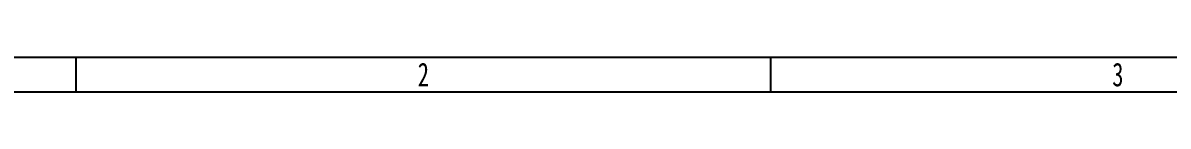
# Model space of a CAD drawing. Header units: inches. Extents: x 47316 to 59086, y 3141 to 11743.
# Drawn here: x 50360.2 to 50525.1, y 11561.2 to 11566.2 of the extents above; entities that cross this region are included whole.
import ezdxf

# ---------------------------------------------------------------- set-up
doc = ezdxf.new("R2010")
doc.units = ezdxf.units.IN
doc.header["$MEASUREMENT"] = 0
doc.styles.add('MtX_SimSun', font='')
doc.styles.get('MtX_SimSun').set_extended_font_data('SimSun')

msp = doc.modelspace()

# ---------------------------------------------------------------- linework, layer by layer
at = {"color": 0, "lineweight": -3}
for p, q in [((50267.93, 11566.24), (52010.93, 11566.24)), ((50367.93, 11561.24), (50367.93, 11566.24)), ((50467.93, 11561.24), (50467.93, 11566.24)), ((50267.93, 11561.24), (52010.93, 11561.24))]:
    msp.add_line(p, q, dxfattribs=at)

# ---------------------------------------------------------------- texts
at = {"color": 0, "lineweight": -3, "style": 'MtX_SimSun', "width": 0.7}
for s, p in [('2', (50417.1, 11562.04)), ('3', (50517.09, 11562.04))]:
    msp.add_text(s, height=3.4, dxfattribs=at).set_placement(p)

doc.saveas('drawing.dxf')
